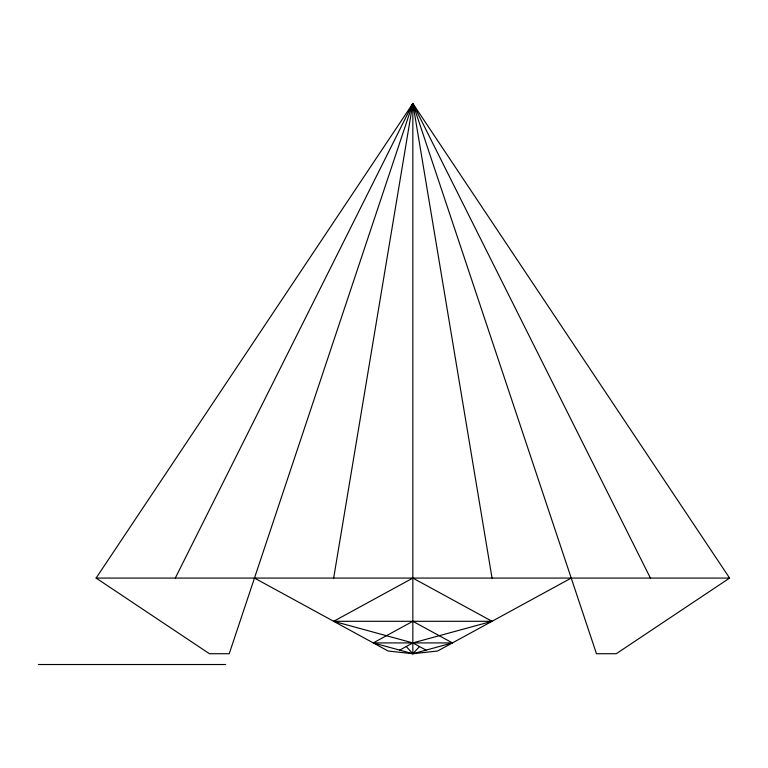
<?xml version="1.0" encoding="UTF-8"?>
<svg xmlns="http://www.w3.org/2000/svg" width="768" height="768" viewBox="0 0 768 768"><rect width="100%" height="100%" fill="white"/><g stroke="black" fill="none" stroke-linecap="round" stroke-linejoin="round"><path stroke-width="1.15" d="M333.658 578.074L412.848 103.478L729.6 578.074L616.262 653.722L596.467 653.722L412.848 103.478L96.096 578.074L209.434 653.722L229.229 653.722L412.848 103.478L650.41 578.074M175.286 578.074L412.848 103.478L492.038 578.074M254.477 578.074L388.099 651.014L412.848 653.722L419.443 646.646M426.048 650.112L412.848 642.912L333.658 621.302L412.848 578.074L492.038 621.302L412.848 642.912L399.648 650.112M373.258 642.912L412.848 621.302L452.438 642.912L412.848 653.722L373.258 642.912L452.438 642.912M571.229 578.074L437.597 651.014L412.848 653.722L406.253 646.512M96.096 578.074L729.6 578.074M333.658 621.302L492.038 621.302M38.4 664.522L225.629 664.522M412.848 103.478L412.848 653.722"/></g></svg>
